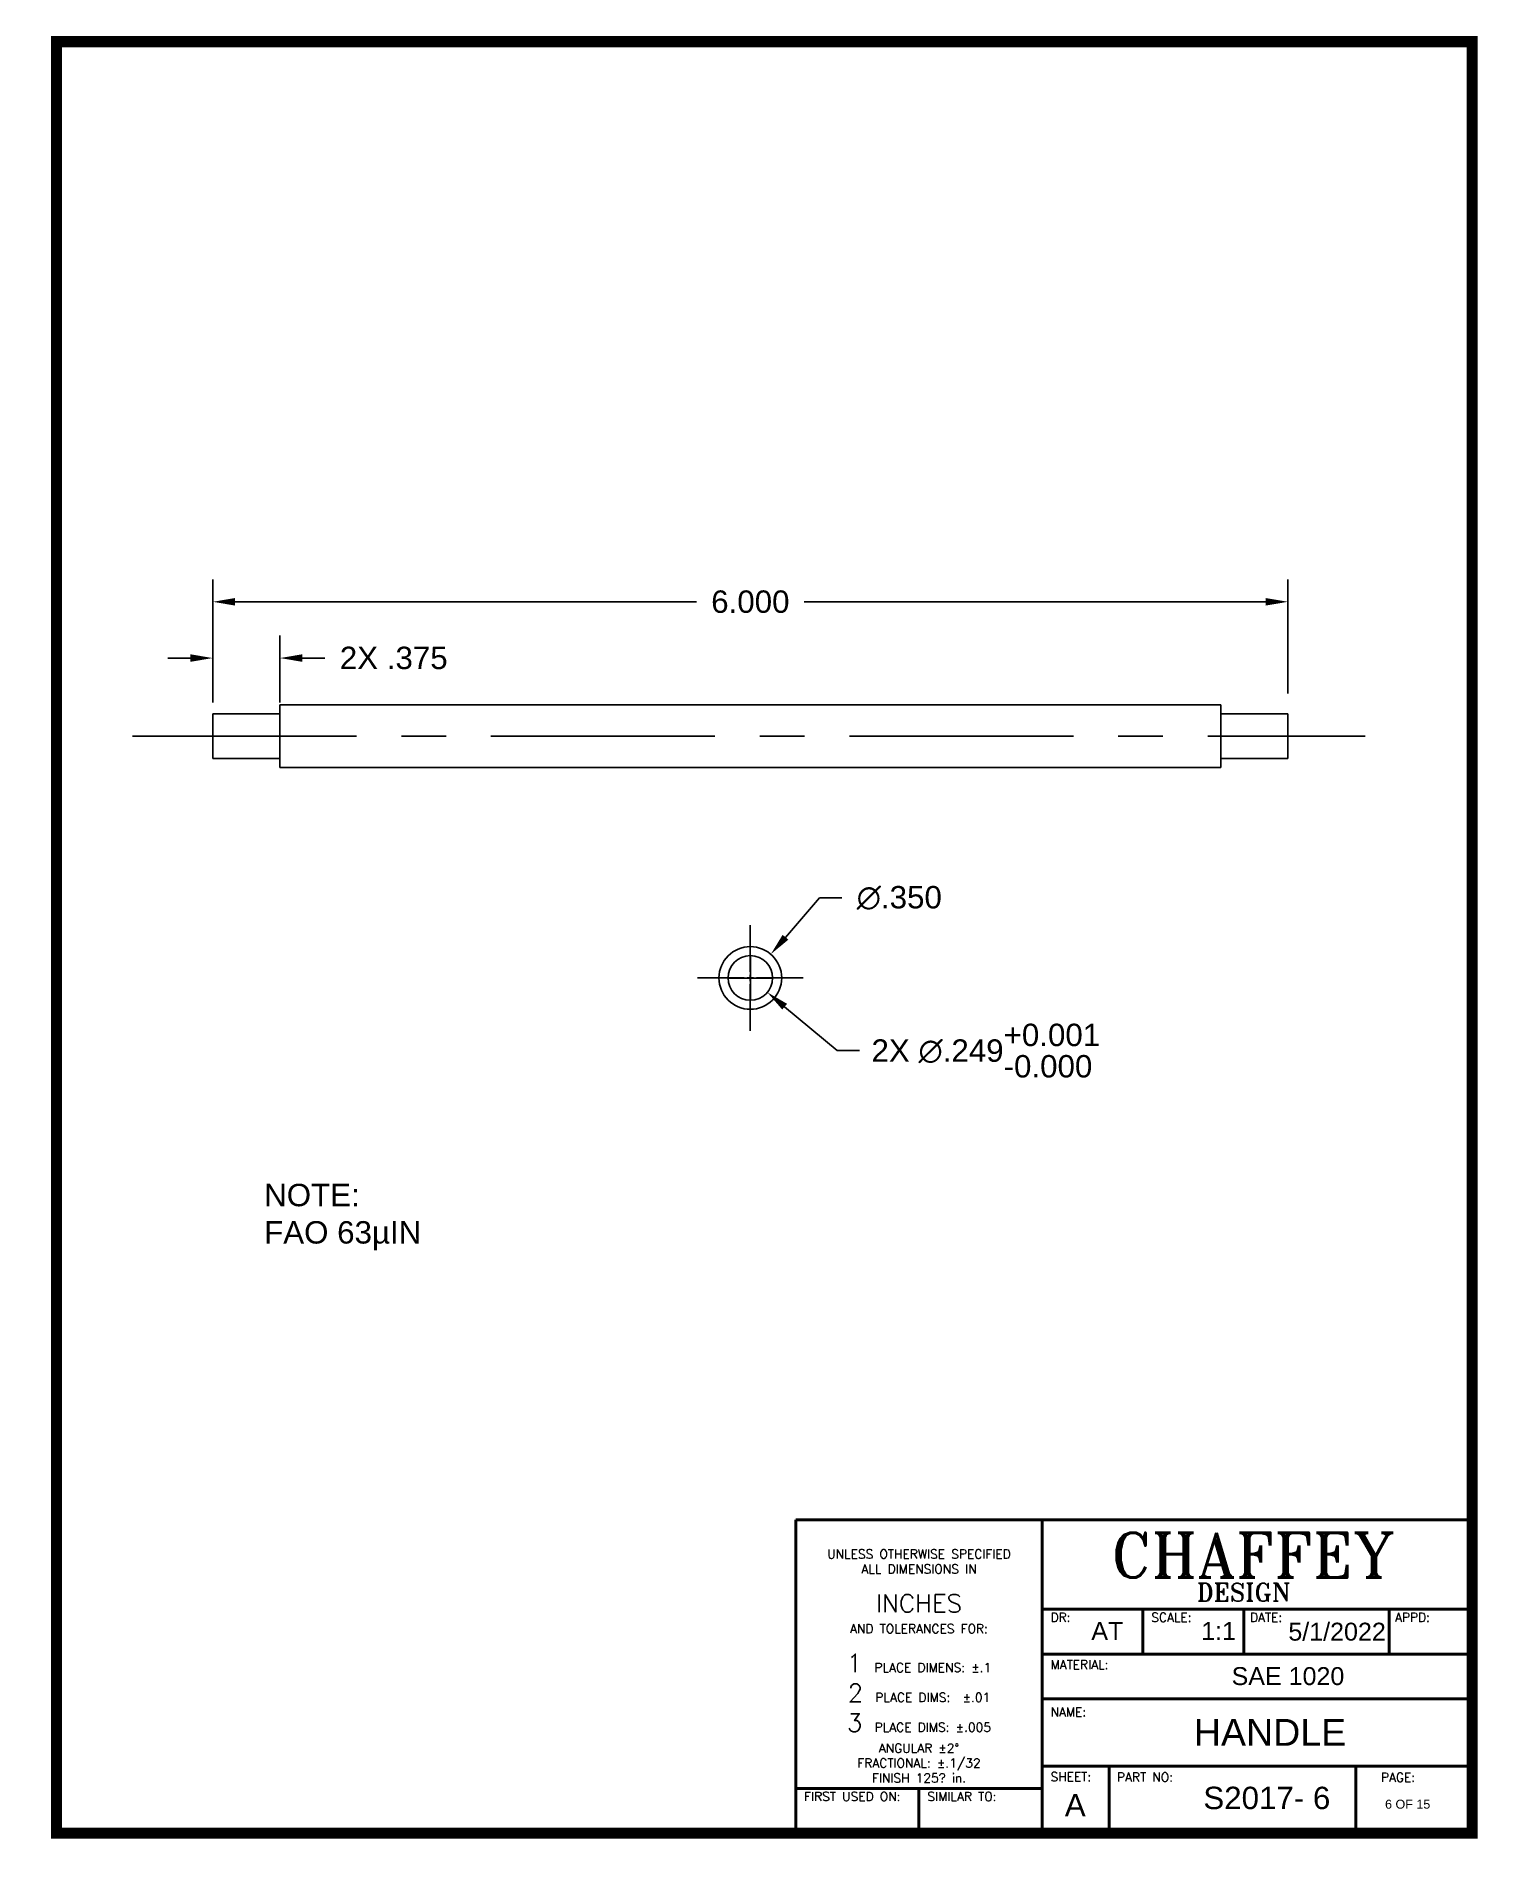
# Paper-space layout 'Layout1' of a CAD drawing. Header units: inches. Extents: x 0 to 8.1, y -0.1 to 10.
# The model-space entities are those that its viewports show. They can reach past a viewport. Long polylines and large blocks are cut down to what shows.
import ezdxf
from ezdxf.enums import TextEntityAlignment as Align

# ---------------------------------------------------------------- set-up
doc = ezdxf.new("R2010")
doc.units = ezdxf.units.IN
doc.header["$MEASUREMENT"] = 0
doc.linetypes.add('CENTER', pattern=[2, 1.25, -0.25, 0.25, -0.25])
doc.linetypes.add('CENTER2', pattern=[1.125, 0.75, -0.125, 0.125, -0.125])
for name, color, linetype in [('CENTER LINE', 1, 'CENTER'), ('CONSTRUCTION LINE', 7, 'Continuous'), ('DIM', 3, 'Continuous'), ('DIMENSION', 5, 'Continuous'), ('OBJECT', 252, 'Continuous'), ('TITLEBLOCK', 5, 'Continuous')]:
    doc.layers.add(name, color=color, linetype=linetype)
doc.layers.add('TITLE BLOCK', color=1, linetype='Continuous', lineweight=40)
doc.layers.get('CONSTRUCTION LINE').off()
doc.styles.add('CHAFFEY', font='romant.shx', dxfattribs={"height": 0.25})
doc.styles.add('DESIGN', font='romant.shx', dxfattribs={"height": 0.1})
doc.styles.add('SMALL TEXT', font='romans.shx', dxfattribs={"height": 0.05})
doc.styles.get("Standard").update_dxf_attribs({"font": 'arial.ttf'})
doc.styles.add('TABLE', font='arial.ttf')
doc.dimstyles.new('3 PLACES', dxfattribs={"dimtxt": 0.125, "dimasz": 0.125, "dimexe": 0.125, "dimexo": 0.0625, "dimgap": 0.09, "dimtad": 0, "dimtih": 1, "dimtoh": 1, "dimdec": 3, "dimzin": 4, "dimdsep": 46, "dimtxsty": 'Standard', "dimcen": 0.125, "dimadec": 0, "dimazin": 0, "dimtfac": 1, "dimtdec": 3, "dimtofl": 0, "dimtmove": 0, "dimatfit": 3, "dimfxl": 1, "dimtolj": 1, "dimtzin": 0, "dimarcsym": 0})
doc.dimstyles.new('DEVIATION 3 PLACES', dxfattribs={"dimtxt": 0.125, "dimasz": 0.125, "dimexe": 0.125, "dimexo": 0.0625, "dimgap": 0.09, "dimtad": 0, "dimtih": 1, "dimtoh": 1, "dimdec": 3, "dimzin": 4, "dimdsep": 46, "dimtxsty": 'Standard', "dimcen": 0.125, "dimadec": 0, "dimazin": 0, "dimtol": 1, "dimtp": 0.001, "dimtm": 1e-09, "dimtfac": 1, "dimtdec": 3, "dimtofl": 0, "dimtmove": 0, "dimatfit": 3, "dimfxl": 1, "dimtolj": 1, "dimtzin": 0, "dimarcsym": 0})

# ---------------------------------------------------------------- blocks, each defined once
blk = doc.blocks.new('A size')
at = {"const_width": 0.0625}
blk.add_lwpolyline([(-7.9, 0), (0, 0), (0, 10), (-7.9, 10)], close=True, dxfattribs=at)
at = {"layer": 'TITLE BLOCK'}
for p, q in [((-0.025, 1.75), (-3.775, 1.75)), ((-3.775, 1.75), (-3.775, 0)), ((-2.4, 1.75), (-2.4, 0)), ((-2.4, 1.25), (-0.025, 1.25)), ((-1.837, 1), (-1.837, 1.25)), ((-1.275, 1), (-1.275, 1.25)), ((-0.463, 1), (-0.463, 1.25)), ((-2.4, 1), (-0.025, 1)), ((-2.4, 0.75), (-0.025, 0.75)), ((-2.4, 0.375), (-0.025, 0.375)), ((-2.025, 0.375), (-2.025, 0)), ((-0.65, 0.375), (-0.65, 0)), ((-3.775, 0.25), (-2.4, 0.25)), ((-3.087, 0.25), (-3.087, 0.003))]:
    blk.add_line(p, q, dxfattribs=at)
at = {"linetype": 'Continuous', "style": 'DESIGN'}
blk.add_text('DESIGN', height=0.1, dxfattribs=at).set_placement((-1.275, 1.295), align=Align.CENTER)
at = {"linetype": 'Continuous', "style": 'SMALL TEXT'}
for s, p in [('DR:', (-2.353, 1.18)), ('SCALE:', (-1.791, 1.18)), ('DATE:', (-1.24, 1.18)), ('APPD:', (-0.431, 1.18)), ('MATERIAL:', (-2.353, 0.916)), ('NAME:', (-2.353, 0.652)), ('SHEET:', (-2.353, 0.29)), ('PART NO:', (-1.982, 0.288)), ('PAGE:', (-0.509, 0.287)), ('FIRST USED ON:', (-3.728, 0.18)), ('SIMILAR TO:', (-3.04, 0.18))]:
    blk.add_text(s, height=0.05, dxfattribs=at).set_placement(p)
at = {"linetype": 'Continuous', "attachment_point": 2}
for s, insert, char_height, width, style in [('CHAFFEY', (-1.223, 1.677), 0.25, 1.58631, 'CHAFFEY'), ('\\P\\PUNLESS OTHERWISE SPECIFIED\\PALL DIMENSIONS IN \\P\\P{\\H2x;INCHES\\P}AND TOLERANCES FOR:\\P\\P{\\H2x;1 }PLACE DIMENS: %%P.1\\P{\\H2x;2 }PLACE DIMS:  %%P.01\\P{\\H2x;3 }PLACE DIMS: %%P.005\\PANGULAR %%P2%%D\\PFRACTIONAL: %%P.1/32\\PFINISH 125? in.', (-3.087, 1.75), 0.05, 1.375, 'SMALL TEXT')]:
    blk.add_mtext(s, dxfattribs=dict(at, insert=insert, char_height=char_height, width=width, style=style))
at = {"layer": 'TITLEBLOCK', "style": 'TABLE'}
for tag, height, p in [('DRAWN_BY', 0.1, (-2.036, 1.129)), ('SCALE', 0.1, (-1.415, 1.129)), ('DATE', 0.1, (-0.754, 1.127)), ('MATERIAL', 0.1, (-1.028, 0.877)), ('PART_NAME', 0.15, (-1.099, 0.563)), ('SHEET_SIZE', 0.125, (-2.215, 0.157)), ('PART_NUMBER', 0.125, (-1.146, 0.197)), ('PAGE_NUMBER', 0.05, (-0.36, 0.162))]:
    blk.add_attdef(tag, text='', height=height, dxfattribs=at).set_placement(p, align=Align.MIDDLE)
blk = doc.blocks.new('*U1')
at = {"layer": 'CENTER LINE', "color": 0, "linetype": 'CENTER2', "transparency": 16777216}
for p, q in [((0, 0.035), (0, 0.295)), ((-0.295, 0), (-0.035, 0)), ((0.035, 0), (0.295, 0)), ((0, -0.295), (0, -0.035))]:
    blk.add_line(p, q, dxfattribs=at)
at = {"layer": 'CENTER LINE', "color": 0, "linetype": 'Continuous', "transparency": 16777216}
for p, q in [((-0.0175, 0), (0.0175, 0)), ((0, -0.0175), (0, 0.0175))]:
    blk.add_line(p, q, dxfattribs=at)
blk = doc.blocks.new('*D2')
at = {"layer": 'Defpoints', "color": 0, "transparency": 16777216}
for p in [(15.321, 14.579), (14.946, 14.268), (15.321, 14.268)]:
    blk.add_point(p, dxfattribs=at)
at = {"layer": 'DIMENSION', "color": 0, "lineweight": -2, "transparency": 16777216}
for p, q in [((14.946, 14.33), (14.946, 14.704)), ((15.321, 14.33), (15.321, 14.704)), ((14.821, 14.579), (14.696, 14.579)), ((15.446, 14.579), (15.571, 14.579))]:
    blk.add_line(p, q, dxfattribs=at)
at = {"layer": 'DIMENSION', "color": 0, "transparency": 16777216}
for points in [[(14.821, 14.6), (14.821, 14.558), (14.946, 14.579)], [(15.446, 14.6), (15.446, 14.558), (15.321, 14.579)]]:
    blk.add_solid(points, dxfattribs=at)
at = {"layer": 'DIMENSION', "color": 0, "transparency": 16777216, "insert": (15.956, 14.579), "char_height": 0.125, "attachment_point": 5}
blk.add_mtext('\\A1;2X .375', dxfattribs=at)
blk = doc.blocks.new('*D3')
at = {"layer": 'Defpoints', "color": 0, "transparency": 16777216}
for p in [(20.946, 14.893), (14.946, 14.318), (20.946, 14.318)]:
    blk.add_point(p, dxfattribs=at)
at = {"layer": 'DIMENSION', "color": 0, "lineweight": -2, "transparency": 16777216}
for p, q in [((14.946, 14.381), (14.946, 15.018)), ((20.946, 14.381), (20.946, 15.018)), ((15.071, 14.893), (17.645, 14.893)), ((20.821, 14.893), (18.247, 14.893))]:
    blk.add_line(p, q, dxfattribs=at)
at = {"layer": 'DIMENSION', "color": 0, "transparency": 16777216}
for points in [[(15.071, 14.914), (15.071, 14.872), (14.946, 14.893)], [(20.821, 14.914), (20.821, 14.872), (20.946, 14.893)]]:
    blk.add_solid(points, dxfattribs=at)
at = {"layer": 'DIMENSION', "color": 0, "transparency": 16777216, "insert": (17.946, 14.893), "char_height": 0.125, "attachment_point": 5}
blk.add_mtext('\\A1;6.000', dxfattribs=at)
blk = doc.blocks.new('*D4')
at = {"layer": 'Defpoints', "color": 0, "transparency": 16777216}
for p in [(18.06, 12.926), (17.831, 12.661)]:
    blk.add_point(p, dxfattribs=at)
at = {"layer": 'DIMENSION', "color": 0, "lineweight": -2, "transparency": 16777216}
for p, q in [((18.332, 13.24), (18.142, 13.02)), ((18.457, 13.24), (18.332, 13.24)), ((17.946, 12.668), (17.946, 12.918)), ((17.821, 12.793), (18.071, 12.793))]:
    blk.add_line(p, q, dxfattribs=at)
at = {"layer": 'DIMENSION', "color": 0, "transparency": 16777216}
blk.add_solid([(18.126, 13.034), (18.158, 13.007), (18.06, 12.926)], dxfattribs=at)
at = {"layer": 'DIMENSION', "color": 0, "transparency": 16777216, "insert": (18.777, 13.24), "char_height": 0.125, "attachment_point": 5}
blk.add_mtext('\\A1;∅.350', dxfattribs=at)
blk = doc.blocks.new('*D5')
at = {"layer": 'Defpoints', "color": 0, "transparency": 16777216}
for p in [(17.85, 12.873), (18.041, 12.713)]:
    blk.add_point(p, dxfattribs=at)
at = {"layer": 'DIMENSION', "color": 0, "lineweight": -2, "transparency": 16777216}
for p, q in [((17.946, 12.668), (17.946, 12.918)), ((17.821, 12.793), (18.071, 12.793)), ((18.43, 12.388), (18.137, 12.633)), ((18.555, 12.388), (18.43, 12.388))]:
    blk.add_line(p, q, dxfattribs=at)
at = {"layer": 'DIMENSION', "color": 0, "transparency": 16777216}
blk.add_solid([(18.151, 12.649), (18.124, 12.617), (18.041, 12.713)], dxfattribs=at)
at = {"layer": 'DIMENSION', "color": 0, "transparency": 16777216, "insert": (19.26, 12.388), "char_height": 0.125, "attachment_point": 5}
blk.add_mtext('\\A1;2X ∅.249\\S+0.001^ -0.000;', dxfattribs=at)
blk = doc.blocks.new('N')
at = {"layer": 'CENTER LINE', "insert": (-0.037, 0.343), "char_height": 0.2, "attachment_point": 1}
blk.add_mtext_dynamic_manual_height_columns('{\\H0.625x;NOTE:\\PFAO 63µIN\\fMS Shell Dlg 2|b0|i0|c0|p0; }', width=2.16723, gutter_width=1, heights=[0], dxfattribs=at)

msp = doc.modelspace()

# ---------------------------------------------------------------- linework, layer by layer
at = {"layer": 'CENTER LINE'}
msp.add_line((14.4985, 14.1433), (21.3769, 14.1433), dxfattribs=at)
at = {"layer": 'OBJECT'}
for p, q in [((14.9458, 14.0188), (14.9458, 14.2678)), ((14.9458, 14.2678), (15.3208, 14.2678)), ((15.3208, 14.3183), (20.5708, 14.3183)), ((15.3208, 13.9683), (15.3208, 14.3183)), ((20.5708, 14.3183), (20.5708, 13.9683)), ((20.5708, 14.2678), (20.9458, 14.2678)), ((20.9458, 14.2678), (20.9458, 14.0188)), ((14.9458, 14.0188), (15.3208, 14.0188)), ((20.5708, 13.9683), (15.3208, 13.9683)), ((20.5708, 14.0188), (20.9458, 14.0188))]:
    msp.add_line(p, q, dxfattribs=at)
for radius in [0.175, 0.1245]:
    msp.add_circle((17.9458, 12.7933), radius, dxfattribs=at)

# ---------------------------------------------------------------- block references
at = {"layer": 'CENTER LINE', "linetype": 'CENTER2'}
msp.add_blockref('*U1', (17.9458, 12.7933), dxfattribs=at)
at = {"layer": 'DIMENSION'}
msp.add_blockref('N', (15.2698, 11.3012), dxfattribs=at)

# ---------------------------------------------------------------- dimensions: what is measured, and where the dimension line sits
dim = msp.add_linear_dim(base=(20.9458, 14.893), p1=(14.9458, 14.3183), p2=(20.9458, 14.3183), dimstyle='3 PLACES', dxfattribs=at)
dim.commit()
dim.dimension.update_dxf_attribs({"geometry": '*D3', "text_midpoint": (17.9458, 14.893)})
dim = msp.add_linear_dim(base=(15.3208, 14.5792), p1=(14.9458, 14.2678), p2=(15.3208, 14.2678), text='2X <>', dimstyle='3 PLACES', dxfattribs=at)
dim.commit()
dim.dimension.update_dxf_attribs({"geometry": '*D2', "text_midpoint": (15.9558, 14.5792)})
dim = msp.add_diameter_dim_2p(p1=(17.8314, 12.6609), p2=(18.0603, 12.9257), dimstyle='3 PLACES', dxfattribs=at)
dim.commit()
dim.dimension.update_dxf_attribs({"geometry": '*D4', "text_midpoint": (18.7773, 13.2401), "dimtype": 163})
dim = msp.add_diameter_dim_2p(p1=(17.8504, 12.8732), p2=(18.0413, 12.7134), text='2X <>', dimstyle='DEVIATION 3 PLACES', dxfattribs=at)
dim.commit()
dim.dimension.update_dxf_attribs({"geometry": '*D5', "text_midpoint": (19.2603, 12.3879), "dimtype": 163})

psp = doc.layouts.get("Layout1")

# ---------------------------------------------------------------- block references
at = {"layer": 'DIM'}
psp.add_blockref('A size', (8.04, 0.005), dxfattribs=at).add_auto_attribs({'PAGE_NUMBER': '6 OF 15', 'PART_NUMBER': 'S2017- 6', 'SHEET_SIZE': 'A', 'PART_NAME': 'HANDLE ', 'MATERIAL': 'SAE 1020', 'DATE': '5/1/2022', 'SCALE': '1:1', 'DRAWN_BY': 'AT'})

# ---------------------------------------------------------------- viewports
at = {"layer": 'CONSTRUCTION LINE'}
psp.add_viewport(center=(4.001, 4.674), size=(7.948, 9.4683), view_center_point=(17.9349, 12.6884), view_height=9.46826, dxfattribs=at)

doc.saveas('drawing.dxf')
